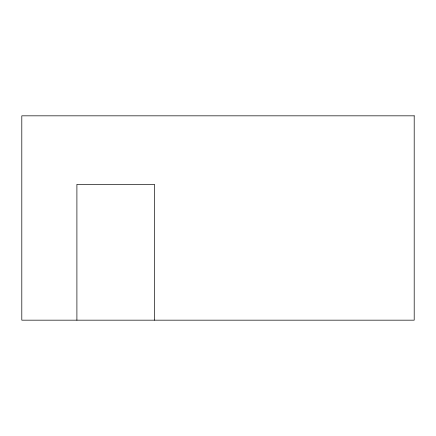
<?xml version="1.0" encoding="UTF-8"?>
<svg xmlns="http://www.w3.org/2000/svg" width="436" height="436" viewBox="0 0 436 436"><rect width="100%" height="100%" fill="white"/><g stroke="black" fill="none" stroke-linecap="round" stroke-linejoin="round"><path stroke-width="0.65" d="M154.508 320.171L154.508 184.357L76.9 184.357L76.9 320.171M414.2 115.829L21.8 115.829L21.8 320.171L414.2 320.171L414.2 115.829"/></g></svg>
